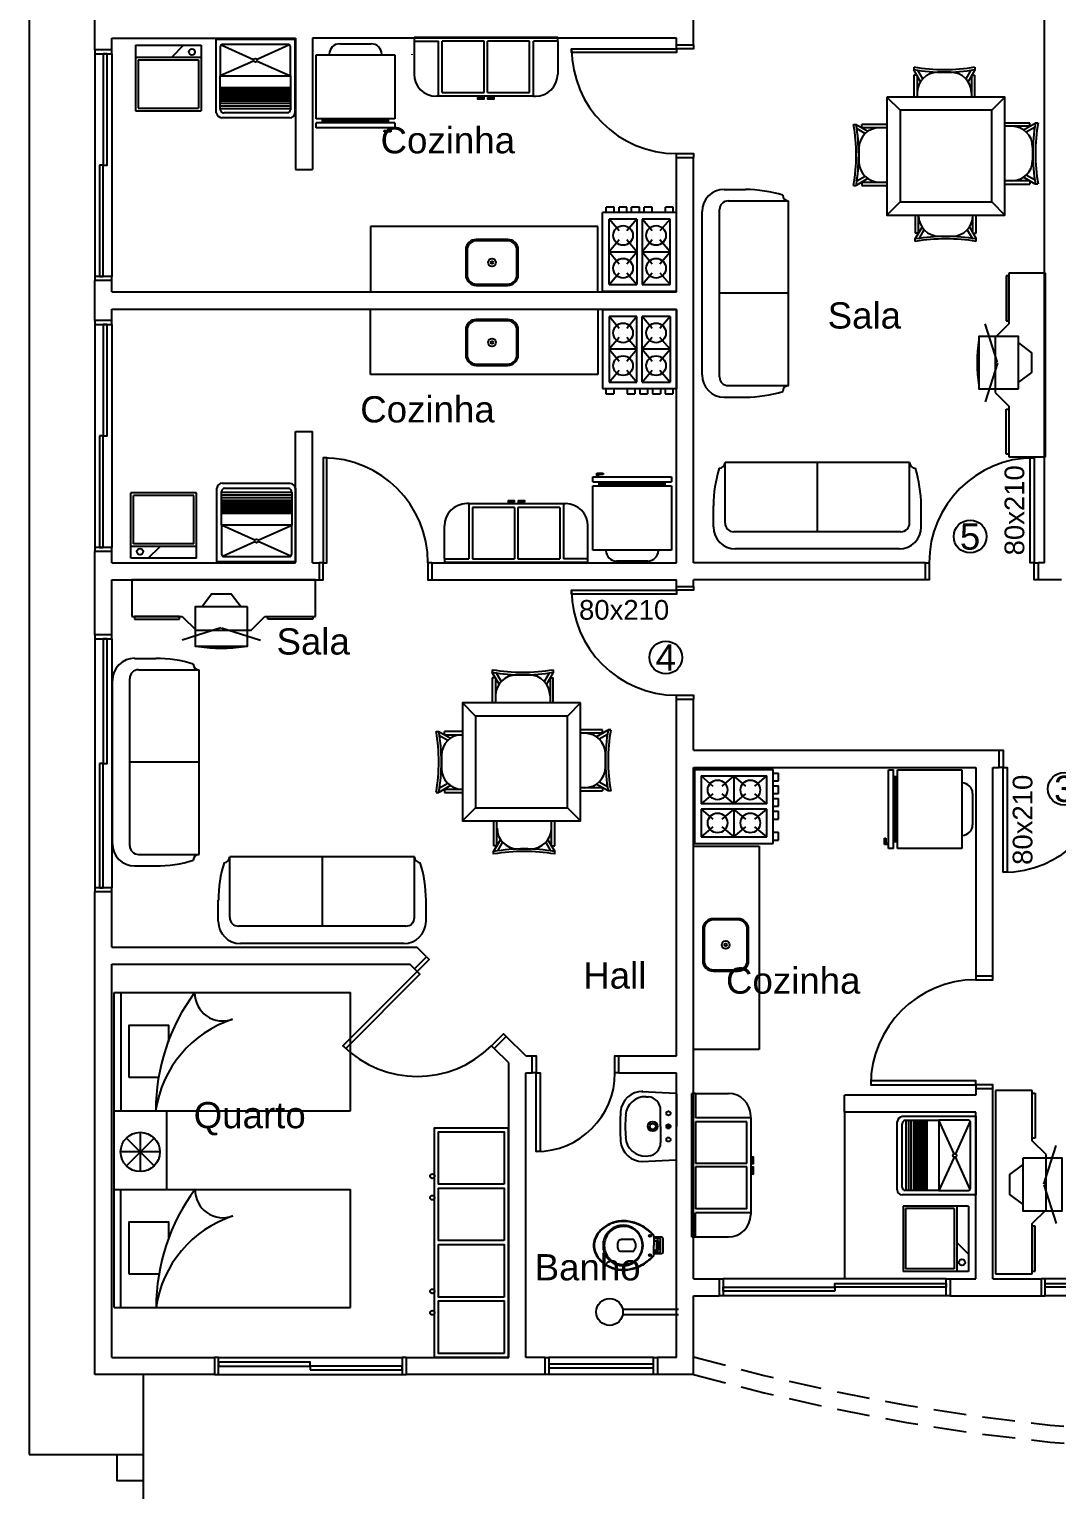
# Model space of a CAD drawing. Extents: x -120 to 1117, y 5 to 675.
# Drawn here: x 12.22 to 20.05, y 144.45 to 155.58 of the extents above; entities that cross this region are included whole.
import ezdxf
from ezdxf.enums import TextEntityAlignment as Align

# ---------------------------------------------------------------- set-up
doc = ezdxf.new("R2010")
doc.units = 0
doc.header["$MEASUREMENT"] = 0
doc.linetypes.add('HIDDEN', pattern=[0.375, 0.25, -0.125])
for name, color, linetype in [('janela-porta', 6, 'CONTINUOUS'), ('moveis', 253, 'CONTINUOUS'), ('parede', 2, 'CONTINUOUS'), ('piso', 4, 'CONTINUOUS'), ('projecao', 4, 'HIDDEN'), ('texto', 7, 'CONTINUOUS')]:
    doc.layers.add(name, color=color, linetype=linetype)
doc.styles.add('ROMANS', font='arial.ttf', dxfattribs={"height": 1.5})
doc.styles.get("Standard").update_dxf_attribs({"font": 'arial.ttf'})

msp = doc.modelspace()

# ---------------------------------------------------------------- linework, layer by layer
at = {"layer": 'janela-porta', "color": 253, "linetype": 'Continuous'}
for p, q in [((12.719, 155.396), (12.719, 153.696)), ((12.849, 155.396), (12.849, 153.696)), ((12.719, 153.331), (12.719, 151.631)), ((12.849, 153.331), (12.849, 151.631)), ((15.289, 151.514), (15.259, 151.514)), ((12.719, 150.934), (12.719, 149.034)), ((12.849, 150.934), (12.849, 149.034)), ((19.209, 146.054), (17.509, 146.054)), ((21.764, 146.054), (19.964, 146.054)), ((19.209, 145.924), (17.509, 145.924)), ((21.764, 145.924), (19.964, 145.924)), ((13.662, 145.454), (15.062, 145.454)), ((16.979, 145.454), (16.179, 145.454)), ((13.662, 145.324), (15.062, 145.324)), ((16.979, 145.324), (16.179, 145.324))]:
    msp.add_line(p, q, dxfattribs=at)
for points in [[(12.719, 155.426), (12.719, 155.396), (12.849, 155.396), (12.849, 155.426)], [(17.284, 155.464), (17.284, 155.434), (17.154, 155.434), (17.154, 155.464)], [(17.154, 154.604), (17.154, 154.634), (17.284, 154.634), (17.284, 154.604)], [(12.849, 153.666), (12.849, 153.696), (12.719, 153.696), (12.719, 153.666)], [(12.719, 153.361), (12.719, 153.331), (12.849, 153.331), (12.849, 153.361)], [(12.849, 151.601), (12.849, 151.631), (12.719, 151.631), (12.719, 151.601)], [(14.429, 151.384), (14.459, 151.384), (14.459, 151.514), (14.429, 151.514)], [(15.289, 151.514), (15.259, 151.514), (15.259, 151.384), (15.289, 151.384)], [(19.049, 151.514), (19.079, 151.514), (19.079, 151.384), (19.049, 151.384)], [(19.909, 151.384), (19.879, 151.384), (19.879, 151.514), (19.909, 151.514)], [(17.284, 151.334), (17.284, 151.304), (17.154, 151.304), (17.154, 151.334)], [(12.719, 150.964), (12.719, 150.934), (12.849, 150.934), (12.849, 150.964)], [(17.154, 150.474), (17.154, 150.504), (17.284, 150.504), (17.284, 150.474)], [(19.614, 150.084), (19.644, 150.084), (19.644, 149.954), (19.614, 149.954)], [(12.849, 149.004), (12.849, 149.034), (12.719, 149.034), (12.719, 149.004)], [(15.248, 148.51), (15.269, 148.489), (15.177, 148.397), (15.156, 148.418)], [(19.434, 148.364), (19.434, 148.334), (19.564, 148.334), (19.564, 148.364)], [(15.764, 147.81), (15.743, 147.831), (15.835, 147.923), (15.856, 147.902)], [(16.054, 147.754), (16.084, 147.754), (16.084, 147.624), (16.054, 147.624)], [(16.714, 147.624), (16.684, 147.624), (16.684, 147.754), (16.714, 147.754)], [(19.564, 147.504), (19.564, 147.534), (19.434, 147.534), (19.434, 147.504)], [(17.479, 146.054), (17.509, 146.054), (17.509, 145.924), (17.479, 145.924)], [(19.239, 145.924), (19.209, 145.924), (19.209, 146.054), (19.239, 146.054)], [(19.934, 145.924), (19.964, 145.924), (19.964, 146.054), (19.934, 146.054)], [(13.632, 145.324), (13.662, 145.324), (13.662, 145.454), (13.632, 145.454)], [(15.092, 145.454), (15.062, 145.454), (15.062, 145.324), (15.092, 145.324)], [(16.149, 145.454), (16.179, 145.454), (16.179, 145.324), (16.149, 145.324)], [(17.009, 145.324), (16.979, 145.324), (16.979, 145.454), (17.009, 145.454)]]:
    msp.add_lwpolyline(points, dxfattribs=at)
for points in [[(12.784, 155.396), (12.784, 154.546), (12.814, 154.546), (12.814, 155.396), (12.784, 155.396)], [(17.154, 155.434), (17.154, 155.404), (16.354, 155.404), (16.354, 155.434), (17.154, 155.434)], [(12.754, 154.546), (12.754, 153.696), (12.784, 153.696), (12.784, 154.546), (12.754, 154.546)], [(12.784, 153.331), (12.784, 152.481), (12.814, 152.481), (12.814, 153.331), (12.784, 153.331)], [(12.754, 152.481), (12.754, 151.631), (12.784, 151.631), (12.784, 152.481), (12.754, 152.481)], [(14.459, 151.514), (14.489, 151.514), (14.489, 152.314), (14.459, 152.314), (14.459, 151.514)], [(19.879, 151.514), (19.849, 151.514), (19.849, 152.314), (19.879, 152.314), (19.879, 151.514)], [(17.154, 151.304), (17.154, 151.274), (16.354, 151.274), (16.354, 151.304), (17.154, 151.304)], [(12.784, 150.934), (12.784, 149.984), (12.814, 149.984), (12.814, 150.934), (12.784, 150.934)], [(12.754, 149.984), (12.754, 149.034), (12.784, 149.034), (12.784, 149.984), (12.754, 149.984)], [(19.644, 149.954), (19.674, 149.954), (19.674, 149.154), (19.644, 149.154), (19.644, 149.954)], [(15.177, 148.397), (15.198, 148.376), (14.633, 147.81), (14.611, 147.831), (15.177, 148.397)], [(16.084, 147.624), (16.114, 147.624), (16.114, 147.024), (16.084, 147.024), (16.084, 147.624)], [(19.434, 147.534), (19.434, 147.564), (18.634, 147.564), (18.634, 147.534), (19.434, 147.534)], [(19.209, 145.989), (18.359, 145.989), (18.359, 146.019), (19.209, 146.019), (19.209, 145.989)], [(19.964, 146.019), (20.864, 146.019), (20.864, 145.989), (19.964, 145.989), (19.964, 146.019)], [(18.359, 145.959), (17.509, 145.959), (17.509, 145.989), (18.359, 145.989), (18.359, 145.959)], [(13.662, 145.389), (14.362, 145.389), (14.362, 145.419), (13.662, 145.419), (13.662, 145.389)], [(14.362, 145.359), (15.062, 145.359), (15.062, 145.389), (14.362, 145.389), (14.362, 145.359)], [(16.979, 145.404), (16.179, 145.404), (16.179, 145.374), (16.979, 145.374), (16.979, 145.404)]]:
    msp.add_lwpolyline(points, close=True, dxfattribs=at)
for centre, radius, start, end in [((17.154, 155.434), 0.8, 180, 270), ((14.459, 151.514), 0.8, 0, 90), ((19.879, 151.514), 0.8, 90, 180), ((17.154, 151.304), 0.8, 180, 270), ((19.644, 149.954), 0.8, 270, 0), ((19.434, 147.534), 0.8, 90, 180), ((15.177, 148.397), 0.8, 225, 315), ((16.084, 147.624), 0.6, 270, 360)]:
    msp.add_arc(centre, radius, start, end, dxfattribs=at)
at = {"layer": 'moveis'}
for p, q in [((13.645, 155.507), (14.245, 155.507)), ((13.645, 154.945), (13.645, 155.507)), ((14.245, 155.507), (14.245, 154.944)), ((15.153, 155.521), (16.248, 155.521)), ((15.153, 155.521), (15.153, 155.491)), ((15.153, 155.491), (15.338, 155.491)), ((15.153, 155.491), (15.153, 155.241)), ((15.338, 155.071), (15.338, 155.491)), ((15.368, 155.101), (15.368, 155.491)), ((15.688, 155.491), (15.368, 155.491)), ((15.688, 155.101), (15.688, 155.491)), ((15.713, 155.101), (15.713, 155.491)), ((16.033, 155.491), (15.713, 155.491)), ((16.033, 155.101), (16.033, 155.491)), ((16.248, 155.491), (16.063, 155.491)), ((16.063, 155.071), (16.063, 155.491)), ((16.248, 155.491), (16.248, 155.521)), ((16.248, 155.491), (16.248, 155.241)), ((13.029, 155.46), (13.029, 154.96)), ((13.029, 155.46), (13.529, 155.46)), ((13.396, 155.46), (13.307, 155.37)), ((13.529, 155.46), (13.529, 154.96)), ((13.683, 155.463), (13.93, 155.351)), ((14.203, 155.463), (13.956, 155.351)), ((14.406, 154.898), (14.406, 155.388)), ((14.406, 155.388), (15.006, 155.388)), ((14.506, 155.388), (14.506, 155.391)), ((14.586, 155.471), (14.826, 155.471)), ((15.006, 155.388), (15.006, 154.898)), ((15.137, 155.391), (15.137, 155.388)), ((13.049, 155.35), (13.049, 154.98)), ((13.509, 155.35), (13.509, 154.98)), ((13.93, 155.34), (13.676, 155.226)), ((13.956, 155.34), (14.21, 155.226)), ((18.962, 155.294), (18.962, 155.274)), ((19.014, 155.185), (18.962, 155.274)), ((19.031, 155.205), (18.994, 155.269)), ((19.396, 155.269), (19.359, 155.205)), ((19.427, 155.274), (19.376, 155.185)), ((19.427, 155.294), (19.427, 155.274)), ((18.962, 155.232), (18.962, 155.065)), ((18.987, 155.232), (18.962, 155.232)), ((18.987, 155.232), (18.987, 155.065)), ((19.244, 155.255), (19.145, 155.255)), ((19.403, 155.232), (19.403, 155.065)), ((19.403, 155.232), (19.427, 155.232)), ((19.427, 155.065), (19.427, 155.232)), ((14.21, 155.135), (13.676, 155.135)), ((14.21, 155.125), (13.676, 155.125)), ((14.21, 155.115), (13.676, 155.115)), ((14.21, 155.105), (13.676, 155.105)), ((14.21, 155.095), (13.676, 155.095)), ((14.21, 155.08), (13.676, 155.08)), ((14.21, 155.065), (13.676, 155.065)), ((14.21, 155.05), (13.676, 155.05)), ((14.21, 155.035), (13.676, 155.035)), ((15.338, 155.071), (15.323, 155.071)), ((16.063, 155.071), (15.338, 155.071)), ((15.368, 155.101), (15.688, 155.101)), ((15.713, 155.101), (16.033, 155.101)), ((16.063, 155.071), (16.078, 155.071)), ((18.757, 155.065), (18.857, 154.965)), ((19.557, 154.965), (19.657, 155.065)), ((13.029, 154.96), (13.529, 154.96)), ((13.049, 154.98), (13.509, 154.98)), ((14.21, 155.015), (13.676, 155.015)), ((14.21, 154.995), (13.676, 154.995)), ((14.21, 154.975), (13.676, 154.975)), ((14.206, 154.907), (13.686, 154.907)), ((15.006, 154.898), (14.406, 154.898)), ((15.006, 154.868), (14.406, 154.868)), ((14.406, 154.83), (14.406, 154.868)), ((15.006, 154.83), (14.406, 154.83)), ((14.456, 154.868), (14.456, 154.898)), ((14.956, 154.89), (14.456, 154.89)), ((14.956, 154.883), (14.456, 154.883)), ((14.956, 154.876), (14.456, 154.876)), ((14.956, 154.898), (14.956, 154.868)), ((14.966, 154.81), (14.966, 154.83)), ((14.976, 154.83), (14.976, 154.8)), ((15.006, 154.868), (15.006, 154.83)), ((18.503, 154.856), (18.523, 154.856)), ((18.523, 154.856), (18.612, 154.805)), ((18.528, 154.825), (18.592, 154.788)), ((18.757, 154.856), (18.566, 154.856)), ((18.566, 154.832), (18.566, 154.856)), ((18.566, 154.832), (18.757, 154.832)), ((19.846, 154.867), (19.657, 154.867)), ((19.846, 154.842), (19.657, 154.842)), ((19.799, 154.815), (19.888, 154.867)), ((19.819, 154.799), (19.883, 154.836)), ((19.846, 154.842), (19.846, 154.867)), ((19.908, 154.867), (19.888, 154.867)), ((14.926, 154.8), (14.926, 154.81)), ((14.926, 154.81), (14.966, 154.81)), ((14.976, 154.8), (14.926, 154.8)), ((18.542, 154.673), (18.542, 154.574)), ((19.869, 154.585), (19.869, 154.684)), ((18.503, 154.391), (18.523, 154.391)), ((18.612, 154.443), (18.523, 154.391)), ((18.592, 154.46), (18.528, 154.423)), ((18.566, 154.416), (18.757, 154.416)), ((18.566, 154.416), (18.566, 154.391)), ((18.566, 154.391), (18.757, 154.391)), ((19.846, 154.427), (19.657, 154.427)), ((19.657, 154.402), (19.846, 154.402)), ((19.888, 154.402), (19.799, 154.454)), ((19.883, 154.433), (19.819, 154.47)), ((19.846, 154.427), (19.846, 154.402)), ((19.908, 154.402), (19.888, 154.402)), ((17.517, 154.361), (17.679, 154.361)), ((17.547, 154.273), (18.008, 154.273)), ((18.008, 152.865), (18.008, 154.273)), ((18.857, 154.265), (18.757, 154.165)), ((19.557, 154.265), (19.657, 154.165)), ((17.154, 154.185), (16.59, 154.185)), ((16.59, 153.585), (16.59, 154.185)), ((16.618, 154.185), (16.618, 154.225)), ((16.678, 154.225), (16.618, 154.225)), ((16.678, 154.185), (16.678, 154.225)), ((16.775, 154.225), (16.715, 154.225)), ((16.715, 154.185), (16.715, 154.225)), ((16.775, 154.185), (16.775, 154.225)), ((16.871, 154.225), (16.811, 154.225)), ((16.811, 154.185), (16.811, 154.225)), ((16.871, 154.185), (16.871, 154.225)), ((16.908, 154.185), (16.908, 154.225)), ((16.968, 154.225), (16.908, 154.225)), ((16.968, 154.185), (16.968, 154.225)), ((17.129, 154.225), (17.069, 154.225)), ((17.069, 154.185), (17.069, 154.225)), ((17.129, 154.185), (17.129, 154.225)), ((17.154, 153.585), (17.154, 154.185)), ((17.349, 152.946), (17.349, 154.192)), ((17.481, 152.931), (17.481, 154.207)), ((18.973, 154.165), (18.973, 154.027)), ((18.998, 154.027), (18.998, 154.165)), ((19.413, 154.027), (19.413, 154.165)), ((19.438, 154.027), (19.438, 154.165)), ((16.554, 154.079), (14.821, 154.079)), ((14.821, 154.079), (14.821, 153.579)), ((16.554, 153.579), (16.554, 154.079)), ((16.64, 153.635), (16.64, 154.135)), ((16.852, 154.135), (16.64, 154.135)), ((16.717, 154.044), (16.64, 154.135)), ((16.852, 154.135), (16.775, 154.044)), ((16.852, 154.135), (16.852, 153.635)), ((17.104, 154.135), (16.892, 154.135)), ((16.892, 154.135), (16.892, 153.635)), ((16.969, 154.044), (16.892, 154.135)), ((17.104, 154.135), (17.027, 154.044)), ((17.104, 153.635), (17.104, 154.135)), ((18.973, 153.984), (19.025, 154.074)), ((19.005, 153.989), (19.041, 154.053)), ((19.37, 154.053), (19.407, 153.989)), ((19.386, 154.074), (19.438, 153.984)), ((15.867, 153.979), (15.627, 153.979)), ((15.867, 153.969), (15.627, 153.969)), ((16.717, 153.976), (16.64, 153.885)), ((16.852, 153.885), (16.775, 153.976)), ((16.969, 153.976), (16.892, 153.885)), ((17.104, 153.885), (17.027, 153.976)), ((18.998, 154.027), (18.973, 154.027)), ((18.973, 153.964), (18.973, 153.984)), ((19.156, 154.004), (19.255, 154.004)), ((19.413, 154.027), (19.438, 154.027)), ((19.438, 153.964), (19.438, 153.984)), ((15.547, 153.899), (15.547, 153.709)), ((15.557, 153.899), (15.557, 153.709)), ((15.937, 153.709), (15.937, 153.899)), ((15.947, 153.709), (15.947, 153.899)), ((16.64, 153.885), (16.852, 153.885)), ((16.64, 153.885), (16.717, 153.794)), ((16.775, 153.794), (16.852, 153.885)), ((16.892, 153.885), (17.104, 153.885)), ((16.892, 153.885), (16.969, 153.794)), ((17.027, 153.794), (17.104, 153.885)), ((16.64, 153.635), (16.717, 153.726)), ((16.775, 153.726), (16.852, 153.635)), ((16.892, 153.635), (16.969, 153.726)), ((17.027, 153.726), (17.104, 153.635)), ((19.687, 153.701), (19.666, 153.701)), ((19.666, 153.701), (19.666, 153.358)), ((19.687, 153.722), (19.687, 153.337)), ((19.967, 153.722), (19.687, 153.722)), ((19.687, 153.358), (19.687, 153.701)), ((19.967, 152.322), (19.967, 153.722)), ((15.627, 153.639), (15.867, 153.639)), ((15.627, 153.629), (15.867, 153.629)), ((16.64, 153.635), (16.852, 153.635)), ((16.892, 153.635), (17.104, 153.635)), ((16.59, 153.585), (17.154, 153.585)), ((18.008, 153.569), (17.481, 153.569)), ((14.821, 152.949), (14.821, 153.449)), ((15.867, 153.369), (15.627, 153.369)), ((16.554, 153.449), (16.554, 152.949)), ((16.59, 153.442), (16.59, 152.842)), ((17.154, 153.442), (16.59, 153.442)), ((16.64, 153.392), (16.64, 152.892)), ((16.852, 153.392), (16.64, 153.392)), ((16.717, 153.301), (16.64, 153.392)), ((16.852, 153.392), (16.775, 153.301)), ((16.852, 152.892), (16.852, 153.392)), ((17.104, 153.392), (16.892, 153.392)), ((16.892, 152.892), (16.892, 153.392)), ((16.969, 153.301), (16.892, 153.392)), ((17.104, 153.392), (17.027, 153.301)), ((17.104, 153.392), (17.104, 152.892)), ((17.154, 153.442), (17.154, 152.842)), ((15.547, 153.289), (15.547, 153.099)), ((15.557, 153.289), (15.557, 153.099)), ((15.867, 153.359), (15.627, 153.359)), ((15.937, 153.099), (15.937, 153.289)), ((15.947, 153.099), (15.947, 153.289)), ((19.6, 153.042), (19.505, 153.337)), ((19.687, 153.337), (19.582, 153.232)), ((19.666, 153.358), (19.687, 153.358)), ((16.717, 153.232), (16.64, 153.142)), ((16.852, 153.142), (16.64, 153.142)), ((16.64, 153.142), (16.717, 153.051)), ((16.852, 153.142), (16.775, 153.232)), ((16.775, 153.051), (16.852, 153.142)), ((16.969, 153.232), (16.892, 153.142)), ((17.104, 153.142), (16.892, 153.142)), ((16.892, 153.142), (16.969, 153.051)), ((17.104, 153.142), (17.027, 153.232)), ((17.027, 153.051), (17.104, 153.142)), ((19.582, 153.232), (19.582, 152.812)), ((15.627, 153.029), (15.867, 153.029)), ((19.6, 153.037), (19.505, 152.742)), ((16.554, 152.949), (14.821, 152.949)), ((15.627, 153.019), (15.867, 153.019)), ((16.64, 152.892), (16.717, 152.982)), ((16.775, 152.982), (16.852, 152.892)), ((16.892, 152.892), (16.969, 152.982)), ((17.027, 152.982), (17.104, 152.892)), ((16.59, 152.842), (17.154, 152.842)), ((16.615, 152.842), (16.615, 152.802)), ((16.64, 152.892), (16.852, 152.892)), ((16.675, 152.842), (16.675, 152.802)), ((16.776, 152.842), (16.776, 152.802)), ((16.836, 152.842), (16.836, 152.802)), ((16.873, 152.842), (16.873, 152.802)), ((16.892, 152.892), (17.104, 152.892)), ((16.933, 152.842), (16.933, 152.802)), ((16.97, 152.842), (16.97, 152.802)), ((17.03, 152.842), (17.03, 152.802)), ((17.066, 152.842), (17.066, 152.802)), ((17.126, 152.842), (17.126, 152.802)), ((17.547, 152.865), (18.008, 152.865)), ((19.582, 152.812), (19.687, 152.707)), ((16.615, 152.802), (16.675, 152.802)), ((16.776, 152.802), (16.836, 152.802)), ((16.873, 152.802), (16.933, 152.802)), ((16.97, 152.802), (17.03, 152.802)), ((17.066, 152.802), (17.126, 152.802)), ((17.517, 152.777), (17.679, 152.777)), ((19.687, 152.707), (19.687, 152.322)), ((19.666, 152.343), (19.666, 152.686)), ((19.666, 152.686), (19.687, 152.686)), ((19.687, 152.686), (19.687, 152.343)), ((17.523, 151.817), (17.523, 152.279)), ((18.93, 152.279), (17.523, 152.279)), ((18.226, 152.279), (18.226, 151.751)), ((18.93, 151.817), (18.93, 152.279)), ((19.687, 152.343), (19.666, 152.343)), ((19.687, 152.322), (19.967, 152.322)), ((16.515, 152.13), (16.515, 152.168)), ((16.515, 152.168), (17.115, 152.168)), ((16.545, 152.168), (16.545, 152.198)), ((16.545, 152.198), (16.595, 152.198)), ((16.595, 152.188), (16.555, 152.188)), ((16.555, 152.188), (16.555, 152.168)), ((16.595, 152.198), (16.595, 152.188)), ((17.115, 152.168), (17.115, 152.13)), ((13.495, 152.048), (12.995, 152.048)), ((12.995, 151.548), (12.995, 152.048)), ((13.475, 152.028), (13.015, 152.028)), ((13.015, 151.658), (13.015, 152.028)), ((13.475, 151.658), (13.475, 152.028)), ((13.495, 151.548), (13.495, 152.048)), ((13.65, 151.52), (13.65, 152.083)), ((13.685, 152.052), (14.22, 152.052)), ((13.685, 152.032), (14.22, 152.032)), ((13.69, 152.12), (14.209, 152.12)), ((14.25, 152.082), (14.25, 151.52)), ((16.515, 152.13), (17.115, 152.13)), ((16.515, 152.1), (17.115, 152.1)), ((16.515, 151.61), (16.515, 152.1)), ((16.565, 152.1), (16.565, 152.13)), ((16.565, 152.122), (17.065, 152.122)), ((16.565, 152.115), (17.065, 152.115)), ((16.565, 152.108), (17.065, 152.108)), ((17.065, 152.13), (17.065, 152.1)), ((17.115, 152.1), (17.115, 151.61)), ((13.685, 152.012), (14.22, 152.012)), ((13.685, 151.992), (14.22, 151.992)), ((13.685, 151.977), (14.22, 151.977)), ((13.685, 151.962), (14.22, 151.962)), ((13.685, 151.947), (14.22, 151.947)), ((13.685, 151.932), (14.22, 151.932)), ((13.685, 151.922), (14.22, 151.922)), ((15.569, 151.965), (15.554, 151.965)), ((15.569, 151.965), (16.293, 151.965)), ((15.569, 151.965), (15.569, 151.545)), ((15.599, 151.935), (15.599, 151.545)), ((15.919, 151.935), (15.599, 151.935)), ((15.919, 151.935), (15.919, 151.545)), ((15.943, 151.935), (15.943, 151.545)), ((16.263, 151.935), (15.943, 151.935)), ((16.263, 151.935), (16.263, 151.545)), ((16.293, 151.965), (16.293, 151.545)), ((16.293, 151.965), (16.308, 151.965)), ((17.435, 151.788), (17.435, 151.949)), ((19.018, 151.788), (19.018, 151.949)), ((13.685, 151.912), (14.22, 151.912)), ((13.685, 151.902), (14.22, 151.902)), ((13.685, 151.892), (14.22, 151.892)), ((13.94, 151.687), (13.685, 151.801)), ((13.965, 151.687), (14.22, 151.801)), ((15.384, 151.545), (15.384, 151.795)), ((16.478, 151.545), (16.478, 151.795)), ((18.864, 151.751), (17.589, 151.751)), ((13.127, 151.548), (13.217, 151.638)), ((13.692, 151.564), (13.94, 151.675)), ((14.213, 151.564), (13.965, 151.675)), ((17.115, 151.61), (16.515, 151.61)), ((16.615, 151.607), (16.615, 151.61)), ((17.015, 151.61), (17.015, 151.607)), ((18.85, 151.619), (17.603, 151.619)), ((13.495, 151.548), (12.995, 151.548)), ((14.25, 151.52), (13.65, 151.52)), ((15.384, 151.545), (15.384, 151.515)), ((15.384, 151.545), (15.569, 151.545)), ((16.478, 151.515), (15.384, 151.515)), ((15.599, 151.545), (15.919, 151.545)), ((15.943, 151.545), (16.263, 151.545)), ((16.478, 151.545), (16.293, 151.545)), ((16.478, 151.515), (16.478, 151.545)), ((16.935, 151.527), (16.695, 151.527)), ((14.401, 151.385), (13.001, 151.385)), ((13.001, 151.385), (13.001, 151.105)), ((14.401, 151.105), (14.401, 151.385)), ((13.001, 151.105), (13.386, 151.105)), ((13.365, 151.105), (13.022, 151.105)), ((13.022, 151.105), (13.022, 151.084)), ((13.022, 151.084), (13.365, 151.084)), ((13.365, 151.084), (13.365, 151.105)), ((13.386, 151.105), (13.491, 151)), ((13.911, 151), (14.016, 151.105)), ((14.016, 151.105), (14.401, 151.105)), ((14.037, 151.105), (14.38, 151.105)), ((14.037, 151.084), (14.037, 151.105)), ((14.38, 151.084), (14.037, 151.084)), ((14.38, 151.105), (14.38, 151.084)), ((13.681, 151.018), (13.386, 150.923)), ((13.491, 151), (13.911, 151)), ((13.686, 151.018), (13.982, 150.923)), ((13.023, 150.785), (13.184, 150.785)), ((13.052, 150.697), (13.514, 150.697)), ((13.514, 149.29), (13.514, 150.697)), ((15.749, 150.698), (15.749, 150.678)), ((16.214, 150.698), (16.214, 150.678)), ((12.854, 149.371), (12.854, 150.617)), ((12.986, 149.356), (12.986, 150.631)), ((15.801, 150.589), (15.749, 150.678)), ((15.749, 150.636), (15.749, 150.445)), ((15.774, 150.636), (15.749, 150.636)), ((15.774, 150.636), (15.774, 150.445)), ((15.817, 150.61), (15.78, 150.673)), ((16.031, 150.659), (15.932, 150.659)), ((16.182, 150.673), (16.146, 150.61)), ((16.214, 150.678), (16.162, 150.589)), ((16.189, 150.636), (16.189, 150.445)), ((16.189, 150.636), (16.214, 150.636)), ((16.214, 150.445), (16.214, 150.636)), ((15.622, 150.345), (15.522, 150.445)), ((16.422, 150.445), (16.322, 150.345)), ((15.322, 150.228), (15.341, 150.228)), ((15.341, 150.228), (15.431, 150.176)), ((15.346, 150.197), (15.41, 150.16)), ((15.522, 150.228), (15.384, 150.228)), ((15.384, 150.203), (15.384, 150.228)), ((15.384, 150.203), (15.522, 150.203)), ((16.589, 150.239), (16.422, 150.239)), ((16.589, 150.214), (16.422, 150.214)), ((16.542, 150.187), (16.632, 150.239)), ((16.563, 150.171), (16.627, 150.207)), ((16.589, 150.214), (16.589, 150.239)), ((16.652, 150.239), (16.632, 150.239)), ((15.361, 150.045), (15.361, 149.946)), ((16.612, 149.957), (16.612, 150.056)), ((13.514, 149.994), (12.986, 149.994)), ((17.291, 149.938), (17.291, 149.374)), ((17.291, 149.938), (17.891, 149.938)), ((17.891, 149.374), (17.891, 149.938)), ((17.891, 149.91), (17.931, 149.91)), ((17.931, 149.85), (17.931, 149.91)), ((18.769, 149.935), (18.807, 149.935)), ((18.769, 149.335), (18.769, 149.935)), ((18.807, 149.335), (18.807, 149.935)), ((18.837, 149.935), (19.327, 149.935)), ((18.837, 149.335), (18.837, 149.935)), ((19.327, 149.935), (19.327, 149.335)), ((15.431, 149.815), (15.341, 149.763)), ((15.41, 149.832), (15.346, 149.795)), ((16.632, 149.774), (16.542, 149.826)), ((16.627, 149.805), (16.563, 149.842)), ((17.341, 149.888), (17.841, 149.888)), ((17.341, 149.888), (17.341, 149.676)), ((17.341, 149.888), (17.431, 149.811)), ((17.591, 149.888), (17.5, 149.811)), ((17.591, 149.888), (17.591, 149.676)), ((17.681, 149.811), (17.591, 149.888)), ((17.75, 149.811), (17.841, 149.888)), ((17.841, 149.676), (17.841, 149.888)), ((17.891, 149.85), (17.931, 149.85)), ((17.891, 149.814), (17.931, 149.814)), ((17.931, 149.754), (17.931, 149.814)), ((18.807, 149.885), (18.837, 149.885)), ((18.815, 149.385), (18.815, 149.885)), ((18.822, 149.385), (18.822, 149.885)), ((18.829, 149.385), (18.829, 149.885)), ((19.327, 149.835), (19.33, 149.835)), ((15.322, 149.763), (15.341, 149.763)), ((15.384, 149.788), (15.522, 149.788)), ((15.384, 149.788), (15.384, 149.763)), ((15.384, 149.763), (15.522, 149.763)), ((16.589, 149.799), (16.422, 149.799)), ((16.422, 149.774), (16.589, 149.774)), ((16.589, 149.799), (16.589, 149.774)), ((16.652, 149.774), (16.632, 149.774)), ((17.431, 149.753), (17.341, 149.676)), ((17.5, 149.753), (17.591, 149.676)), ((17.591, 149.676), (17.681, 149.753)), ((17.841, 149.676), (17.75, 149.753)), ((17.891, 149.754), (17.931, 149.754)), ((17.891, 149.717), (17.931, 149.717)), ((17.931, 149.657), (17.931, 149.717)), ((19.41, 149.755), (19.41, 149.515)), ((15.622, 149.645), (15.522, 149.545)), ((16.322, 149.645), (16.422, 149.545)), ((17.841, 149.676), (17.341, 149.676)), ((17.841, 149.636), (17.341, 149.636)), ((17.341, 149.636), (17.341, 149.424)), ((17.341, 149.636), (17.431, 149.559)), ((17.591, 149.636), (17.5, 149.559)), ((17.591, 149.636), (17.591, 149.424)), ((17.681, 149.559), (17.591, 149.636)), ((17.75, 149.559), (17.841, 149.636)), ((17.841, 149.424), (17.841, 149.636)), ((17.891, 149.657), (17.931, 149.657)), ((17.891, 149.62), (17.931, 149.62)), ((17.931, 149.56), (17.931, 149.62)), ((15.759, 149.545), (15.759, 149.356)), ((15.784, 149.356), (15.784, 149.545)), ((16.2, 149.356), (16.2, 149.545)), ((16.225, 149.356), (16.225, 149.545)), ((17.431, 149.501), (17.341, 149.424)), ((17.5, 149.501), (17.591, 149.424)), ((17.591, 149.424), (17.681, 149.501)), ((17.841, 149.424), (17.75, 149.501)), ((17.891, 149.56), (17.931, 149.56)), ((15.759, 149.313), (15.811, 149.402)), ((15.784, 149.356), (15.759, 149.356)), ((15.791, 149.318), (15.828, 149.382)), ((16.156, 149.382), (16.193, 149.318)), ((16.173, 149.402), (16.225, 149.313)), ((16.2, 149.356), (16.225, 149.356)), ((17.284, 149.354), (17.784, 149.354)), ((17.291, 149.374), (17.891, 149.374)), ((17.341, 149.424), (17.841, 149.424)), ((17.784, 149.354), (17.784, 147.803)), ((17.891, 149.459), (17.931, 149.459)), ((17.891, 149.399), (17.931, 149.399)), ((17.931, 149.399), (17.931, 149.459)), ((18.739, 149.365), (18.739, 149.415)), ((18.739, 149.415), (18.749, 149.415)), ((18.769, 149.365), (18.739, 149.365)), ((18.749, 149.415), (18.749, 149.375)), ((18.749, 149.375), (18.769, 149.375)), ((18.837, 149.385), (18.807, 149.385)), ((19.33, 149.435), (19.327, 149.435)), ((13.052, 149.29), (13.514, 149.29)), ((13.748, 148.809), (13.748, 149.271)), ((15.156, 149.271), (13.748, 149.271)), ((14.452, 149.271), (14.452, 148.743)), ((15.156, 148.809), (15.156, 149.271)), ((15.759, 149.293), (15.759, 149.313)), ((15.943, 149.333), (16.042, 149.333)), ((16.225, 149.293), (16.225, 149.313)), ((18.807, 149.335), (18.769, 149.335)), ((19.327, 149.335), (18.837, 149.335)), ((13.023, 149.202), (13.184, 149.202)), ((13.66, 148.78), (13.66, 148.941)), ((15.244, 148.78), (15.244, 148.941)), ((17.623, 148.8), (17.433, 148.8)), ((15.09, 148.743), (13.814, 148.743)), ((17.353, 148.72), (17.353, 148.48)), ((17.363, 148.72), (17.363, 148.48)), ((17.623, 148.79), (17.433, 148.79)), ((17.693, 148.48), (17.693, 148.72)), ((17.703, 148.48), (17.703, 148.72)), ((15.075, 148.611), (13.829, 148.611)), ((17.433, 148.41), (17.623, 148.41)), ((17.433, 148.4), (17.623, 148.4)), ((12.868, 148.236), (14.668, 148.236)), ((12.868, 145.836), (12.868, 148.236)), ((12.918, 148.236), (12.918, 147.336)), ((14.668, 147.336), (14.668, 148.236)), ((17.784, 147.803), (17.284, 147.803)), ((16.888, 147.483), (16.992, 147.478)), ((16.896, 147.483), (16.888, 147.483)), ((16.992, 147.478), (17.148, 147.47)), ((17.152, 147.465), (17.152, 147.216)), ((17.269, 146.373), (17.269, 147.467)), ((17.299, 147.467), (17.269, 147.467)), ((17.299, 147.467), (17.299, 147.282)), ((17.299, 147.467), (17.549, 147.467)), ((19.865, 147.491), (19.585, 147.491)), ((19.585, 147.491), (19.585, 146.091)), ((19.865, 147.106), (19.865, 147.491)), ((19.865, 147.127), (19.865, 147.47)), ((19.865, 147.47), (19.886, 147.47)), ((19.886, 147.47), (19.886, 147.127)), ((16.922, 147.441), (16.937, 147.441)), ((12.868, 147.336), (14.668, 147.336)), ((13.268, 146.736), (13.268, 147.336)), ((17.032, 147.216), (17.032, 147.341)), ((17.719, 147.282), (17.299, 147.282)), ((17.689, 147.252), (17.299, 147.252)), ((17.299, 147.252), (17.299, 146.932)), ((17.689, 146.932), (17.689, 147.252)), ((17.719, 147.282), (17.719, 147.297)), ((17.719, 147.282), (17.719, 146.558)), ((18.836, 146.733), (18.836, 147.252)), ((18.873, 147.293), (19.436, 147.293)), ((18.903, 146.728), (18.903, 147.263)), ((18.923, 146.728), (18.923, 147.263)), ((18.943, 146.728), (18.943, 147.263)), ((18.963, 146.728), (18.963, 147.263)), ((18.978, 146.728), (18.978, 147.263)), ((18.993, 146.728), (18.993, 147.263)), ((19.008, 146.728), (19.008, 147.263)), ((19.023, 146.728), (19.023, 147.263)), ((19.033, 146.728), (19.033, 147.263)), ((19.043, 146.728), (19.043, 147.263)), ((19.053, 146.728), (19.053, 147.263)), ((19.063, 146.728), (19.063, 147.263)), ((19.269, 147.008), (19.154, 147.263)), ((19.391, 147.256), (19.28, 147.008)), ((19.436, 147.293), (19.436, 146.693)), ((13.172, 146.915), (12.96, 147.127)), ((13.172, 147.127), (12.96, 146.915)), ((13.066, 147.171), (13.066, 146.871)), ((17.032, 147.216), (17.032, 147.091)), ((17.102, 147.216), (17.082, 147.216)), ((17.092, 147.226), (17.092, 147.206)), ((17.152, 146.967), (17.152, 147.216)), ((19.886, 147.127), (19.865, 147.127)), ((13.216, 147.021), (12.916, 147.021)), ((19.97, 147.001), (19.865, 147.106)), ((19.952, 146.776), (20.047, 147.071)), ((16.888, 146.948), (16.992, 146.954)), ((16.922, 146.99), (16.937, 146.991)), ((16.992, 146.954), (17.148, 146.962)), ((17.689, 146.932), (17.299, 146.932)), ((17.689, 146.908), (17.299, 146.908)), ((17.299, 146.908), (17.299, 146.588)), ((17.689, 146.588), (17.689, 146.908)), ((19.269, 146.982), (19.154, 146.728)), ((19.391, 146.735), (19.28, 146.983)), ((19.97, 146.581), (19.97, 147.001)), ((12.868, 146.736), (14.668, 146.736)), ((12.918, 145.836), (12.918, 146.736)), ((14.668, 145.836), (14.668, 146.736)), ((19.436, 146.693), (18.873, 146.693)), ((19.952, 146.771), (20.047, 146.475)), ((17.689, 146.588), (17.299, 146.588)), ((19.38, 146.609), (18.88, 146.609)), ((18.88, 146.609), (18.88, 146.109)), ((19.27, 146.589), (18.9, 146.589)), ((18.9, 146.589), (18.9, 146.129)), ((19.38, 146.609), (19.38, 146.109)), ((19.865, 146.476), (19.97, 146.581)), ((17.299, 146.373), (17.299, 146.558)), ((17.719, 146.558), (17.299, 146.558)), ((17.719, 146.558), (17.719, 146.543)), ((19.865, 146.091), (19.865, 146.476)), ((16.827, 146.353), (16.731, 146.353)), ((16.981, 146.377), (16.981, 146.383)), ((16.981, 146.371), (16.981, 146.377)), ((16.981, 146.371), (16.981, 146.308)), ((17.039, 146.371), (16.981, 146.371)), ((17.025, 146.361), (16.981, 146.361)), ((17.032, 146.308), (17.032, 146.353)), ((17.051, 146.308), (17.051, 146.36)), ((17.269, 146.373), (17.299, 146.373)), ((17.299, 146.373), (17.549, 146.373)), ((19.865, 146.455), (19.865, 146.112)), ((19.886, 146.455), (19.865, 146.455)), ((19.886, 146.112), (19.886, 146.455)), ((16.731, 146.264), (16.827, 146.264)), ((16.981, 146.246), (16.981, 146.308)), ((16.981, 146.256), (17.025, 146.256)), ((16.981, 146.246), (17.039, 146.246)), ((16.981, 146.239), (16.981, 146.246)), ((16.981, 146.234), (16.981, 146.239)), ((16.989, 146.344), (17, 146.344)), ((16.989, 146.272), (17, 146.272)), ((17.004, 146.308), (17.004, 146.344)), ((17.004, 146.273), (17.004, 146.308)), ((17.016, 146.34), (17.016, 146.308)), ((17.016, 146.277), (17.016, 146.308)), ((17.032, 146.263), (17.032, 146.308)), ((17.051, 146.257), (17.051, 146.308)), ((19.38, 146.242), (19.29, 146.332)), ((19.27, 146.129), (18.9, 146.129)), ((19.38, 146.109), (18.88, 146.109)), ((19.585, 146.091), (19.865, 146.091)), ((19.865, 146.112), (19.886, 146.112)), ((12.868, 145.836), (14.668, 145.836)), ((17.169, 145.821), (16.743, 145.821)), ((16.743, 145.781), (17.169, 145.781))]:
    msp.add_line(p, q, dxfattribs=at)
for points in [[(13.029, 155.37), (13.529, 155.37)], [(13.676, 155.451), (13.676, 155.226)], [(13.676, 155.226), (14.21, 155.226), (14.21, 155.45)], [(14.195, 155.466), (13.69, 155.466)], [(13.049, 155.35), (13.509, 155.35)], [(13.676, 155.226), (14.21, 155.226), (14.21, 154.969)], [(13.676, 154.974), (13.676, 155.226)], [(14.187, 154.945), (13.705, 154.945)], [(19.759, 153.19), (19.859, 153.115), (19.859, 152.965), (19.759, 152.89)], [(14.22, 151.801), (13.685, 151.801), (13.685, 152.058)], [(13.708, 152.082), (14.191, 152.082)], [(14.22, 152.053), (14.22, 151.801)], [(14.22, 151.801), (13.685, 151.801), (13.685, 151.577)], [(14.22, 151.576), (14.22, 151.801)], [(13.495, 151.638), (12.995, 151.638)], [(13.475, 151.658), (13.015, 151.658)], [(13.7, 151.561), (14.206, 151.561)], [(13.534, 151.177), (13.609, 151.277), (13.759, 151.277), (13.834, 151.177)], [(12.98, 147.589), (12.98, 147.989), (13.28, 147.989), (13.28, 147.862)], [(13.207, 147.589), (12.98, 147.589)], [(19.154, 147.263), (19.154, 146.728), (18.898, 146.728)], [(18.902, 147.263), (19.154, 147.263)], [(19.154, 147.263), (19.154, 146.728), (19.379, 146.728)], [(19.379, 147.263), (19.154, 147.263)], [(19.395, 146.743), (19.395, 147.249)], [(18.873, 146.751), (18.873, 147.233)], [(19.793, 146.623), (19.693, 146.698), (19.693, 146.848), (19.793, 146.923)], [(19.27, 146.589), (19.27, 146.129)], [(19.29, 146.609), (19.29, 146.109)], [(12.98, 146.089), (12.98, 146.489), (13.28, 146.489), (13.28, 146.362)], [(13.207, 146.089), (12.98, 146.089)]]:
    msp.add_lwpolyline(points, dxfattribs=at)
for points in [[(15.636, 155.061), (15.636, 155.051), (15.686, 155.051), (15.686, 155.061), (15.636, 155.061)], [(15.713, 155.061), (15.713, 155.051), (15.763, 155.051), (15.763, 155.061), (15.713, 155.061)], [(18.757, 155.065), (18.757, 154.165), (19.657, 154.165), (19.657, 155.065), (18.757, 155.065)], [(18.857, 154.965), (18.857, 154.265), (19.557, 154.265), (19.557, 154.965), (18.857, 154.965)], [(19.759, 152.84), (19.759, 153.24), (19.459, 153.24), (19.459, 152.84), (19.759, 152.84)], [(15.919, 151.975), (15.919, 151.985), (15.869, 151.985), (15.869, 151.975), (15.919, 151.975)], [(15.996, 151.975), (15.996, 151.985), (15.946, 151.985), (15.946, 151.975), (15.996, 151.975)], [(13.884, 151.177), (13.484, 151.177), (13.484, 150.877), (13.884, 150.877), (13.884, 151.177)], [(16.422, 150.445), (15.522, 150.445), (15.522, 149.545), (16.422, 149.545), (16.422, 150.445)], [(16.322, 150.345), (15.622, 150.345), (15.622, 149.645), (16.322, 149.645), (16.322, 150.345)], [(15.869, 145.455), (15.309, 145.455), (15.309, 147.205), (15.869, 147.205), (15.869, 145.455)], [(15.84, 146.775), (15.34, 146.775), (15.34, 147.175), (15.84, 147.175), (15.84, 146.775)], [(17.729, 146.932), (17.739, 146.932), (17.739, 146.982), (17.729, 146.982), (17.729, 146.932)], [(17.729, 146.855), (17.739, 146.855), (17.739, 146.905), (17.729, 146.905), (17.729, 146.855)], [(19.793, 146.973), (19.793, 146.573), (20.093, 146.573), (20.093, 146.973), (19.793, 146.973)], [(15.84, 146.345), (15.34, 146.345), (15.34, 146.745), (15.84, 146.745), (15.84, 146.345)], [(15.84, 145.915), (15.34, 145.915), (15.34, 146.315), (15.84, 146.315), (15.84, 145.915)], [(15.84, 145.485), (15.34, 145.485), (15.34, 145.885), (15.84, 145.885), (15.84, 145.485)]]:
    msp.add_lwpolyline(points, close=True, dxfattribs=at)
for centre, radius in [((13.459, 155.409), 0.0235), ((13.943, 155.346), 0.014), ((16.746, 154.01), 0.075), ((16.998, 154.01), 0.075), ((15.747, 153.804), 0.03), ((15.747, 153.804), 0.01), ((16.746, 153.76), 0.075), ((16.998, 153.76), 0.075), ((16.746, 153.267), 0.075), ((16.998, 153.267), 0.075), ((15.747, 153.194), 0.03), ((15.747, 153.194), 0.01), ((16.746, 153.017), 0.075), ((16.998, 153.017), 0.075), ((13.952, 151.681), 0.014), ((13.064, 151.599), 0.0235), ((17.466, 149.782), 0.075), ((17.716, 149.782), 0.075), ((17.466, 149.53), 0.075), ((17.716, 149.53), 0.075), ((17.528, 148.6), 0.03), ((17.528, 148.6), 0.01), ((16.972, 147.216), 0.0375), ((16.972, 147.216), 0.0225), ((17.092, 147.316), 0.016), ((13.066, 147.021), 0.15), ((17.092, 147.216), 0.016), ((17.092, 147.116), 0.016), ((19.274, 146.995), 0.014), ((15.292, 146.837), 0.017), ((15.292, 146.673), 0.017), ((16.951, 146.381), 0.0075), ((16.951, 146.235), 0.0075), ((19.329, 146.179), 0.0235), ((15.292, 145.959), 0.017), ((16.643, 145.801), 0.102), ((15.292, 145.795), 0.017)]:
    msp.add_circle(centre, radius, dxfattribs=at)
for centre, radius, start, end in [((13.693, 155.448), 0.0177, 102.1026, 173.8845), ((14.192, 155.448), 0.0184, 7.0184, 80.5046), ((14.586, 155.391), 0.08, 90, 180), ((14.826, 155.391), 0.08, 0, 90), ((19.195, 156.651), 1.376, 260.271, 279.729), ((19.195, 156.631), 1.376, 260.271, 279.729), ((15.323, 155.241), 0.17, 180, 270), ((16.078, 155.241), 0.17, 270, 0), ((19.145, 155.096), 0.158, 90, 180), ((19.244, 155.096), 0.158, 0, 90), ((13.693, 154.955), 0.0487, 192.4292, 261.6035), ((13.704, 154.973), 0.0285, 177.0729, 271.0669), ((14.183, 154.972), 0.0273, 278.11, 354.3155), ((14.205, 154.947), 0.04, 270.092, 355.5284), ((17.147, 154.624), 1.376, 350.271, 9.729), ((17.166, 154.624), 1.376, 350.271, 9.729), ((18.701, 154.673), 0.158, 90, 180), ((19.71, 154.684), 0.158, 0, 90), ((21.245, 154.635), 1.376, 170.271, 189.729), ((21.265, 154.635), 1.376, 170.271, 189.729), ((18.701, 154.574), 0.158, 180, 270), ((19.71, 154.585), 0.158, 270, 0), ((17.517, 154.192), 0.169, 90, 180), ((17.547, 154.207), 0.066, 90, 180), ((17.676, 153.39), 0.97, 72.6816, 89.8278), ((18.008, 154.317), 0.044, 180, 269.9969), ((19.156, 154.162), 0.158, 180, 270), ((19.255, 154.162), 0.158, 270, 0), ((15.627, 153.899), 0.08, 90, 180), ((15.627, 153.899), 0.07, 90, 180), ((15.867, 153.899), 0.08, 0, 90), ((15.867, 153.899), 0.07, 0, 90), ((19.206, 152.627), 1.376, 80.271, 99.729), ((19.206, 152.608), 1.376, 80.271, 99.729), ((15.627, 153.709), 0.08, 180, 270), ((15.627, 153.709), 0.07, 180, 270), ((15.867, 153.709), 0.08, 270, 0), ((15.867, 153.709), 0.07, 270, 0), ((15.627, 153.289), 0.08, 90, 180), ((15.867, 153.289), 0.08, 0, 90), ((15.627, 153.289), 0.07, 90, 180), ((15.867, 153.289), 0.07, 0, 90), ((20.492, 153.04), 1.048, 170.3828, 189.6172), ((15.627, 153.099), 0.08, 180, 270), ((15.627, 153.099), 0.07, 180, 270), ((15.867, 153.099), 0.08, 270, 0), ((15.867, 153.099), 0.07, 270, 0), ((17.517, 152.946), 0.169, 180, 270), ((17.547, 152.931), 0.066, 180, 270), ((17.676, 153.747), 0.97, 270.1723, 287.3184), ((18.008, 152.821), 0.044, 90.003, 180), ((17.479, 152.279), 0.044, 270, 359.997), ((18.974, 152.279), 0.044, 180.003, 270), ((18.405, 151.946), 0.97, 162.6817, 179.8277), ((18.048, 151.946), 0.97, 0.1723, 17.3184), ((13.69, 152.08), 0.04, 90.092, 175.5284), ((13.712, 152.055), 0.0273, 98.11, 174.3155), ((14.191, 152.053), 0.0285, 357.0729, 91.0669), ((14.202, 152.071), 0.0487, 12.4292, 81.6035), ((15.554, 151.795), 0.17, 90, 180), ((16.308, 151.795), 0.17, 0, 90), ((17.589, 151.817), 0.066, 180, 270), ((18.864, 151.817), 0.066, 270, 0), ((17.603, 151.788), 0.169, 180, 270), ((18.85, 151.788), 0.169, 270, 0), ((16.695, 151.607), 0.08, 180, 270), ((16.935, 151.607), 0.08, 270, 0), ((13.703, 151.579), 0.0184, 187.0184, 260.5046), ((14.202, 151.578), 0.0177, 282.1026, 353.8845), ((13.684, 151.91), 1.048, 260.3828, 279.6172), ((13.023, 150.617), 0.169, 90, 180), ((13.052, 150.632), 0.066, 90, 180), ((13.181, 149.815), 0.97, 72.6816, 89.8278), ((13.514, 150.741), 0.044, 180, 269.9969), ((15.981, 152.055), 1.376, 260.271, 279.729), ((15.981, 152.035), 1.376, 260.271, 279.729), ((15.932, 150.5), 0.158, 90, 180), ((16.031, 150.5), 0.158, 0, 90), ((13.965, 149.996), 1.376, 350.271, 9.729), ((13.985, 149.996), 1.376, 350.271, 9.729), ((15.519, 150.045), 0.158, 90, 180), ((16.454, 150.056), 0.158, 0, 90), ((17.988, 150.006), 1.376, 170.271, 189.729), ((18.008, 150.006), 1.376, 170.271, 189.729), ((15.519, 149.946), 0.158, 180, 270), ((16.454, 149.957), 0.158, 270, 0), ((19.33, 149.755), 0.08, 0, 90), ((15.943, 149.491), 0.158, 180, 270), ((16.042, 149.491), 0.158, 270, 0), ((19.33, 149.515), 0.08, 270, 0), ((13.023, 149.371), 0.169, 180, 270), ((13.052, 149.356), 0.066, 180, 270), ((13.181, 150.172), 0.97, 270.1723, 287.3184), ((13.514, 149.246), 0.044, 90.003, 180), ((13.704, 149.271), 0.044, 270, 359.997), ((15.2, 149.271), 0.044, 180.003, 270), ((15.992, 147.956), 1.376, 80.271, 99.729), ((15.992, 147.937), 1.376, 80.271, 99.729), ((14.631, 148.938), 0.97, 162.6817, 179.8277), ((14.274, 148.938), 0.97, 0.1723, 17.3184), ((13.814, 148.809), 0.066, 180, 270), ((15.09, 148.809), 0.066, 270, 0), ((17.433, 148.72), 0.08, 90, 180), ((17.623, 148.72), 0.08, 0, 90), ((13.829, 148.78), 0.169, 180, 270), ((15.075, 148.78), 0.169, 270, 0), ((17.433, 148.72), 0.07, 90, 180), ((17.623, 148.72), 0.07, 0, 90), ((17.433, 148.48), 0.08, 180, 270), ((17.433, 148.48), 0.07, 180, 270), ((17.623, 148.48), 0.08, 270, 0), ((17.623, 148.48), 0.07, 270, 0), ((14.694, 147.338), 1.51, 143.4979, 180.0569), ((13.694, 148.234), 0.214, 179.3697, 290.574), ((14.039, 147.211), 0.865, 108.1693, 171.7002), ((16.896, 147.313), 0.17, 90, 175.3019), ((17.147, 147.465), 0.005, 0, 87.0582), ((17.549, 147.297), 0.17, 0, 90), ((16.915, 147.292), 0.15, 87.0582, 176.2836), ((16.932, 147.341), 0.1, 0, 87.0582), ((18.083, 147.216), 1.36, 175.3019, 180), ((18.083, 147.216), 1.32, 176.2836, 180), ((18.884, 147.245), 0.0487, 102.4292, 171.6035), ((18.902, 147.234), 0.0285, 87.0729, 181.0669), ((19.377, 147.245), 0.0177, 12.1026, 83.8845), ((18.083, 147.216), 1.36, 180, 184.6981), ((18.083, 147.216), 1.32, 180, 183.7164), ((16.915, 147.14), 0.15, 183.7164, 272.9418), ((16.896, 147.118), 0.17, 184.6981, 270), ((16.932, 147.091), 0.1, 272.9418, 0), ((17.147, 146.967), 0.005, 272.9418, 0), ((14.697, 145.838), 1.51, 143.4979, 180.0569), ((13.697, 146.734), 0.214, 179.3697, 290.574), ((18.876, 146.733), 0.04, 180.092, 265.5284), ((18.9, 146.755), 0.0273, 188.11, 264.3155), ((19.376, 146.746), 0.0184, 277.0184, 350.5046), ((14.042, 145.711), 0.865, 108.1693, 171.7002), ((16.761, 146.232), 0.268, 121.6809, 141.8397), ((16.749, 146.248), 0.248, 96.483, 121.0731), ((16.749, 146.248), 0.244, 96.4778, 121.0674), ((16.748, 146.305), 0.157, 100.028, 138.7776), ((16.75, 146.253), 0.243, 73.2378, 97.0453), ((16.75, 146.253), 0.239, 84.2407, 97.0506), ((16.747, 146.316), 0.146, 59.7019, 100.4456), ((16.732, 146.163), 0.331, 55.8497, 82.7065), ((16.732, 146.163), 0.335, 55.8476, 74.7475), ((17.549, 146.543), 0.17, 270, 0), ((16.67, 146.308), 0.149, 143.0019, 180.1282), ((16.67, 146.308), 0.144, 143.02, 180.1282), ((16.761, 146.232), 0.264, 121.6861, 141.8298), ((16.746, 146.308), 0.153, 139.3363, 180.0547), ((16.745, 146.31), 0.142, 136.2284, 180.6636), ((16.748, 146.31), 0.144, 100.8079, 136.9265), ((16.73, 146.328), 0.0241, 89.1095, 156.4896), ((16.749, 146.309), 0.145, 60.1948, 101.0664), ((16.744, 146.307), 0.154, 0.2488, 60.3441), ((16.748, 146.308), 0.146, 359.8878, 60.0886), ((16.775, 146.308), 0.0683, 319.3118, 40.6882), ((16.739, 146.176), 0.316, 40.7546, 55.5359), ((16.739, 146.176), 0.32, 41.9479, 55.5381), ((16.971, 146.383), 0.0102, 358.3086, 45.2439), ((16.971, 146.376), 0.00945, 6.988, 38.6516), ((16.989, 146.352), 0.00832, 184.718, 267.9851), ((17.025, 146.353), 0.00728, 358.275, 91.725), ((17.039, 146.359), 0.0118, 3.6802, 91.299), ((16.67, 146.308), 0.149, 179.8718, 216.9981), ((16.67, 146.308), 0.144, 179.8718, 216.98), ((16.746, 146.308), 0.153, 179.9453, 220.6637), ((16.745, 146.306), 0.142, 179.3364, 223.7716), ((16.787, 146.308), 0.0846, 159.2223, 200.7777), ((16.73, 146.288), 0.0241, 203.5104, 270.8905), ((16.748, 146.308), 0.146, 299.9114, 0.1122), ((16.744, 146.309), 0.154, 299.6559, 359.7512), ((16.971, 146.24), 0.00945, 321.3484, 353.012), ((16.989, 146.264), 0.00832, 92.0149, 175.282), ((16.999, 146.356), 0.0119, 274.0521, 294.0204), ((16.999, 146.26), 0.0119, 65.9796, 85.9479), ((17.008, 146.333), 0.0131, 70.6125, 109.6581), ((17.008, 146.283), 0.0131, 250.3418, 289.3875), ((17.01, 146.34), 0.00592, 43.936, 67.4017), ((17.01, 146.277), 0.00592, 292.5984, 316.064), ((17.009, 146.34), 0.00666, 357.9572, 36.1023), ((17.009, 146.276), 0.00666, 323.8977, 2.0428), ((17.025, 146.263), 0.00728, 268.275, 1.725), ((17.039, 146.257), 0.0118, 268.701, 356.3199), ((16.761, 146.384), 0.268, 218.1603, 238.3191), ((16.761, 146.384), 0.264, 218.1702, 238.3139), ((16.749, 146.368), 0.248, 238.9269, 263.517), ((16.749, 146.368), 0.244, 238.9326, 263.5222), ((16.748, 146.311), 0.157, 221.2224, 259.972), ((16.748, 146.306), 0.144, 223.0735, 259.1921), ((16.749, 146.308), 0.145, 258.9336, 299.8052), ((16.747, 146.3), 0.146, 259.5544, 300.2981), ((16.75, 146.363), 0.243, 262.9547, 286.7622), ((16.75, 146.363), 0.239, 262.9494, 275.7593), ((16.732, 146.453), 0.331, 277.2935, 304.1503), ((16.732, 146.453), 0.335, 285.2525, 304.1524), ((16.739, 146.44), 0.316, 304.4641, 319.2454), ((16.739, 146.44), 0.32, 304.4619, 318.0521), ((16.971, 146.233), 0.0102, 314.7561, 1.6914)]:
    msp.add_arc(centre, radius, start, end, dxfattribs=at)
at = {"layer": 'parede', "color": 253}
for p, q in [((12.719, 155.426), (12.719, 156.164)), ((19.959, 151.514), (19.959, 155.814)), ((17.284, 155.464), (17.284, 155.694)), ((12.849, 155.514), (14.249, 155.514)), ((12.849, 155.426), (12.849, 155.514)), ((14.249, 155.514), (14.249, 154.514)), ((17.154, 155.514), (14.379, 155.514)), ((14.379, 155.514), (14.379, 154.514)), ((17.154, 155.464), (17.154, 155.514)), ((12.849, 155.426), (12.719, 155.426)), ((17.154, 155.464), (17.284, 155.464)), ((17.154, 153.579), (17.154, 154.604)), ((17.154, 154.604), (17.284, 154.604)), ((17.284, 151.514), (17.284, 154.604)), ((14.249, 154.514), (14.379, 154.514)), ((12.849, 153.666), (12.719, 153.666)), ((12.719, 153.361), (12.719, 153.666)), ((12.849, 153.579), (12.849, 153.666)), ((12.849, 153.579), (17.154, 153.579)), ((12.849, 153.449), (17.154, 153.449)), ((12.849, 153.361), (12.849, 153.449)), ((17.154, 151.514), (17.154, 153.449)), ((12.849, 153.361), (12.719, 153.361)), ((14.249, 151.514), (14.249, 152.514)), ((14.249, 152.514), (14.379, 152.514)), ((14.379, 151.514), (14.379, 152.514)), ((12.849, 151.601), (12.719, 151.601)), ((12.719, 150.964), (12.719, 151.601)), ((12.849, 151.514), (12.849, 151.601)), ((12.849, 151.514), (14.249, 151.514)), ((14.379, 151.514), (14.429, 151.514)), ((14.429, 151.514), (14.429, 151.384)), ((15.289, 151.514), (17.154, 151.514)), ((15.289, 151.514), (15.289, 151.384)), ((19.049, 151.514), (17.284, 151.514)), ((19.049, 151.514), (19.049, 151.384)), ((19.959, 151.514), (19.909, 151.514)), ((19.909, 151.514), (19.909, 151.384)), ((12.849, 151.384), (14.429, 151.384)), ((12.849, 150.964), (12.849, 151.384)), ((15.289, 151.384), (17.154, 151.384)), ((17.154, 151.334), (17.154, 151.384)), ((19.049, 151.384), (17.284, 151.384)), ((17.284, 151.334), (17.284, 151.384)), ((20.089, 151.384), (19.909, 151.384)), ((17.154, 151.334), (17.284, 151.334)), ((12.849, 150.964), (12.719, 150.964)), ((17.154, 147.754), (17.154, 150.474)), ((17.154, 150.474), (17.284, 150.474)), ((17.284, 150.084), (17.284, 150.474)), ((17.284, 150.084), (19.614, 150.084)), ((19.614, 149.954), (19.614, 150.084)), ((17.284, 149.954), (19.434, 149.954)), ((17.284, 146.054), (17.284, 149.954)), ((19.434, 149.954), (19.434, 148.364)), ((19.564, 149.954), (19.614, 149.954)), ((19.564, 148.364), (19.564, 149.954)), ((12.719, 145.324), (12.719, 149.004)), ((12.849, 149.004), (12.719, 149.004)), ((12.849, 148.584), (12.849, 149.004)), ((12.849, 148.584), (15.174, 148.584)), ((15.248, 148.51), (15.174, 148.584)), ((15.156, 148.418), (15.248, 148.51)), ((12.849, 148.454), (15.121, 148.454)), ((12.849, 145.454), (12.849, 148.454)), ((15.156, 148.418), (15.121, 148.454)), ((19.434, 148.364), (19.564, 148.364)), ((15.764, 147.81), (15.856, 147.902)), ((15.874, 147.7), (15.764, 147.81)), ((16.004, 147.754), (15.856, 147.902)), ((15.874, 145.454), (15.874, 147.7)), ((16.004, 147.754), (16.054, 147.754)), ((16.054, 147.624), (16.054, 147.754)), ((16.714, 147.754), (17.154, 147.754)), ((16.714, 147.624), (16.714, 147.754)), ((16.004, 145.454), (16.004, 147.624)), ((16.004, 147.624), (16.054, 147.624)), ((16.714, 147.624), (17.154, 147.624)), ((17.154, 145.454), (17.154, 147.624)), ((19.434, 147.504), (19.434, 147.454)), ((19.434, 147.504), (19.564, 147.504)), ((19.564, 146.054), (19.564, 147.504)), ((19.434, 147.454), (18.434, 147.454)), ((18.434, 147.324), (18.434, 147.454)), ((19.434, 147.324), (18.434, 147.324)), ((19.434, 146.054), (19.434, 147.324)), ((17.284, 146.054), (17.479, 146.054)), ((17.479, 146.054), (17.479, 145.924)), ((19.239, 146.054), (19.434, 146.054)), ((19.239, 146.054), (19.239, 145.924)), ((19.564, 146.054), (19.934, 146.054)), ((19.934, 146.054), (19.934, 145.924)), ((17.284, 145.324), (17.284, 145.924)), ((17.284, 145.924), (17.479, 145.924)), ((19.239, 145.924), (19.934, 145.924)), ((12.849, 145.454), (13.632, 145.454)), ((13.632, 145.454), (13.632, 145.324)), ((15.092, 145.454), (15.874, 145.454)), ((15.092, 145.454), (15.092, 145.324)), ((16.149, 145.454), (16.004, 145.454)), ((16.149, 145.454), (16.149, 145.324)), ((17.154, 145.454), (17.009, 145.454)), ((17.009, 145.454), (17.009, 145.324)), ((13.632, 145.324), (12.719, 145.324)), ((16.149, 145.324), (15.092, 145.324)), ((17.284, 145.324), (17.009, 145.324))]:
    msp.add_line(p, q, dxfattribs=at)
msp.add_lwpolyline([(13.089, 144.714), (13.089, 144.514), (12.889, 144.514), (12.889, 144.714), (13.089, 144.714)], close=True, dxfattribs=at)
at = {"layer": 'piso', "color": 253}
for p, q in [((12.219, 158.144), (12.219, 144.714)), ((13.089, 145.324), (13.089, 140.324)), ((12.219, 144.714), (13.089, 144.714))]:
    msp.add_line(p, q, dxfattribs=at)
at = {"layer": 'piso'}
msp.add_line((18.434, 147.324), (18.434, 146.054), dxfattribs=at)
at = {"layer": 'projecao'}
for radius, start, end in [(16.084, 254.2348, 285.7652), (16.214, 254.3644, 285.6356)]:
    msp.add_arc((21.654, 160.938), radius, start, end, dxfattribs=at)
at = {"layer": 'texto', "color": 6}
for centre in [(19.391, 151.714), (17.072, 150.792), (20.109, 149.79)]:
    msp.add_circle(centre, 0.125, dxfattribs=at)

# ---------------------------------------------------------------- texts
at = {"layer": 'texto'}
for s, height, p in [('Cozinha', 0.2, (15.41, 154.576)), ('Sala', 0.2, (18.585, 153.24)), ('Cozinha', 0.2, (15.255, 152.524)), ('80x210', 0.15, (16.754, 151.035)), ('Sala', 0.2, (14.384, 150.754)), ('Hall', 0.2, (16.683, 148.207)), ('Cozinha', 0.2, (18.043, 148.168)), ('Quarto', 0.2, (13.9, 147.142)), ('Banho', 0.2, (16.476, 145.982))]:
    msp.add_text(s, height=height, dxfattribs=at).set_placement(p, align=Align.BOTTOM_CENTER)
for p in [(19.849, 151.914), (19.911, 149.554)]:
    msp.add_text('80x210', height=0.15, rotation=90, dxfattribs=at).set_placement(p, align=Align.BOTTOM_CENTER)
at = {"layer": 'texto', "color": 6, "style": 'ROMANS'}
for s, p in [('5', (19.391, 151.714)), ('4', (17.072, 150.792)), ('3', (20.109, 149.79))]:
    msp.add_text(s, height=0.2, dxfattribs=at).set_placement(p, align=Align.MIDDLE_CENTER)

doc.saveas('drawing.dxf')
